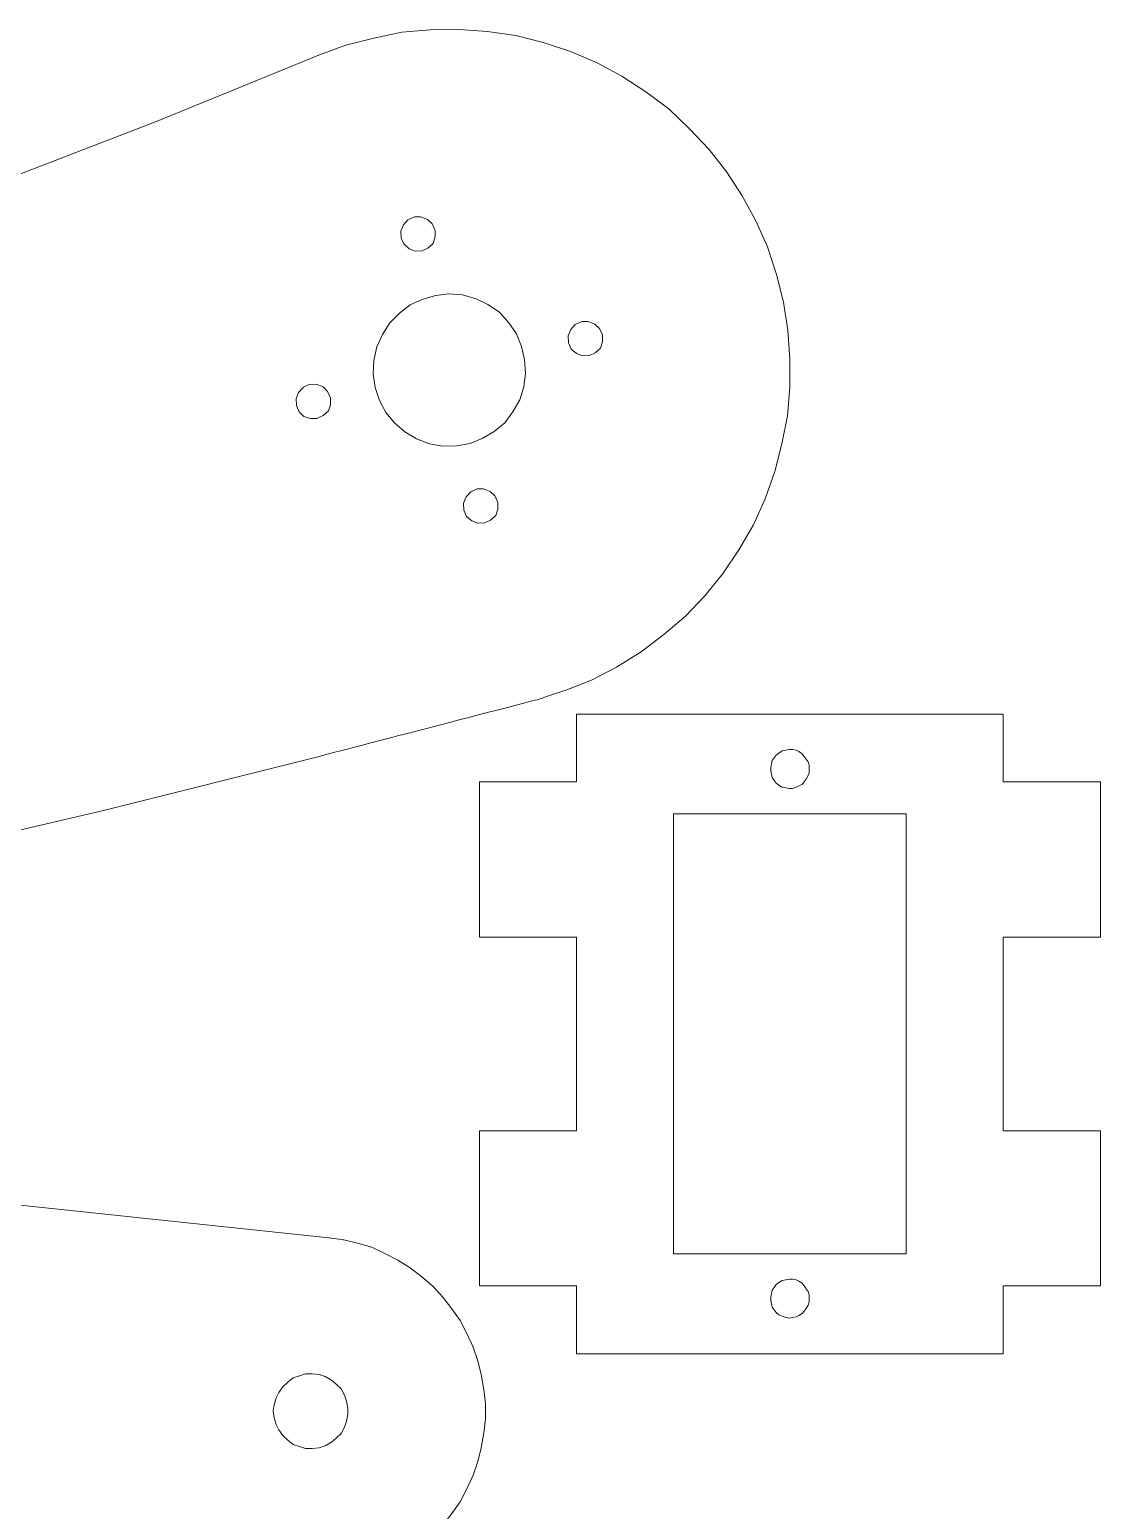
# Model space of a CAD drawing. Header units: millimetres. Extents: x -457 to 427, y -166 to 155.
# Drawn here: x -271.6 to -214.1, y 56.6 to 136.2 of the extents above; entities that cross this region are included whole.
import ezdxf

# ---------------------------------------------------------------- set-up
doc = ezdxf.new("R2010")
doc.units = ezdxf.units.MM
doc.header["$MEASUREMENT"] = 0
doc.layers.add('Livello 1', color=18, linetype='Continuous', true_color=0x000000)

msp = doc.modelspace()

# ---------------------------------------------------------------- linework, layer by layer
at = {"layer": 'Livello 1', "lineweight": 20}
for p, q in [((-219.298, 99.425), (-242.239, 99.425)), ((-242.239, 99.425), (-242.239, 95.785)), ((-219.298, 95.786), (-219.298, 99.425)), ((-242.239, 95.785), (-247.459, 95.786)), ((-247.459, 95.786), (-247.459, 87.44)), ((-214.078, 95.785), (-219.298, 95.786)), ((-214.078, 87.44), (-214.078, 95.785)), ((-237.019, 70.418), (-237.019, 94.057)), ((-237.019, 94.057), (-224.519, 94.057)), ((-224.519, 94.057), (-224.519, 70.418)), ((-247.459, 87.44), (-242.239, 87.44)), ((-242.239, 87.44), (-242.239, 77.036)), ((-219.298, 77.036), (-219.298, 87.44)), ((-219.298, 87.44), (-214.078, 87.44)), ((-242.239, 77.036), (-247.459, 77.036)), ((-247.459, 77.036), (-247.459, 68.69)), ((-214.078, 77.036), (-219.298, 77.036)), ((-214.078, 68.69), (-214.078, 77.036)), ((-255.554, 71.283), (-297.135, 75.657)), ((-224.519, 70.418), (-237.019, 70.418)), ((-247.459, 68.69), (-242.239, 68.69)), ((-242.239, 68.69), (-242.239, 65.051)), ((-219.299, 65.051), (-219.298, 68.69)), ((-219.298, 68.69), (-214.078, 68.69)), ((-242.239, 65.051), (-219.299, 65.051))]:
    msp.add_line(p, q, dxfattribs=at)
for points, knots in [([(-244.324, 100.201), (-244.29, 100.213), (-242.853, 100.691), (-242.853, 100.691), (-242.853, 100.691), (-241.435, 101.245), (-241.435, 101.245), (-241.435, 101.245), (-240.084, 101.935), (-240.084, 101.935), (-240.084, 101.935), (-238.767, 102.767), (-238.767, 102.767), (-238.767, 102.767), (-237.547, 103.69), (-237.547, 103.69), (-237.547, 103.69), (-236.379, 104.677), (-236.379, 104.677), (-236.379, 104.677), (-235.314, 105.79), (-235.314, 105.79), (-235.314, 105.79), (-234.347, 106.995), (-234.347, 106.995), (-234.347, 106.995), (-233.504, 108.246), (-233.504, 108.246), (-233.504, 108.246), (-232.722, 109.596), (-232.722, 109.596), (-232.722, 109.596), (-232.099, 110.985), (-232.099, 110.985), (-232.099, 110.985), (-231.573, 112.464), (-231.573, 112.464), (-231.573, 112.464), (-231.198, 113.947), (-231.198, 113.947), (-231.198, 113.947), (-230.903, 115.449), (-230.903, 115.449), (-230.903, 115.449), (-230.768, 116.989), (-230.768, 116.989), (-230.768, 116.989), (-230.777, 118.497), (-230.777, 118.497), (-230.777, 118.497), (-230.873, 120.059), (-230.873, 120.059), (-230.873, 120.059), (-231.104, 121.553), (-231.104, 121.553), (-231.104, 121.553), (-231.488, 123.049), (-231.488, 123.049), (-231.488, 123.049), (-231.978, 124.521), (-231.978, 124.521), (-231.978, 124.521), (-232.604, 125.923), (-232.604, 125.923), (-232.604, 125.923), (-233.329, 127.265), (-233.329, 127.265), (-233.329, 127.265), (-234.153, 128.546), (-234.153, 128.546), (-234.153, 128.546), (-235.111, 129.759), (-235.111, 129.759), (-235.111, 129.759), (-236.161, 130.875), (-236.161, 130.875), (-236.161, 130.875), (-237.274, 131.938), (-237.274, 131.938), (-237.274, 131.938), (-238.506, 132.861), (-238.506, 132.861), (-238.506, 132.861), (-239.792, 133.696), (-239.792, 133.696), (-239.792, 133.696), (-241.127, 134.407), (-241.127, 134.407), (-241.127, 134.407), (-242.552, 135.022), (-242.552, 135.022), (-242.552, 135.022), (-244.023, 135.512), (-244.023, 135.512), (-244.023, 135.512), (-245.505, 135.887), (-245.505, 135.887), (-245.505, 135.887), (-247.027, 136.101), (-247.027, 136.101), (-247.027, 136.101), (-248.559, 136.201), (-248.559, 136.201), (-248.559, 136.201), (-250.101, 136.184), (-250.101, 136.184), (-250.101, 136.184), (-251.62, 136.06), (-251.62, 136.06), (-251.62, 136.06), (-253.132, 135.748), (-253.132, 135.748), (-253.132, 135.748), (-254.628, 135.365), (-254.628, 135.365), (-254.628, 135.365), (-256.058, 134.846), (-256.058, 134.846)], [0, 0, 0, 0, 0.025342, 0.025342, 0.025342, 0.050991, 0.050991, 0.050991, 0.07664, 0.07664, 0.07664, 0.102289, 0.102289, 0.102289, 0.127938, 0.127938, 0.127938, 0.153587, 0.153587, 0.153587, 0.179236, 0.179236, 0.179236, 0.204885, 0.204885, 0.204885, 0.230533, 0.230533, 0.230533, 0.256182, 0.256182, 0.256182, 0.281831, 0.281831, 0.281831, 0.30748, 0.30748, 0.30748, 0.333129, 0.333129, 0.333129, 0.358778, 0.358778, 0.358778, 0.384427, 0.384427, 0.384427, 0.410076, 0.410076, 0.410076, 0.435725, 0.435725, 0.435725, 0.461373, 0.461373, 0.461373, 0.487022, 0.487022, 0.487022, 0.512671, 0.512671, 0.512671, 0.53832, 0.53832, 0.53832, 0.563969, 0.563969, 0.563969, 0.589618, 0.589618, 0.589618, 0.615267, 0.615267, 0.615267, 0.640916, 0.640916, 0.640916, 0.666565, 0.666565, 0.666565, 0.692213, 0.692213, 0.692213, 0.717862, 0.717862, 0.717862, 0.743511, 0.743511, 0.743511, 0.76916, 0.76916, 0.76916, 0.794809, 0.794809, 0.794809, 0.820458, 0.820458, 0.820458, 0.846107, 0.846107, 0.846107, 0.871756, 0.871756, 0.871756, 0.897404, 0.897404, 0.897404, 0.923053, 0.923053, 0.923053, 0.948702, 0.948702, 0.948702, 0.974351, 0.974351, 0.974351, 1, 1, 1, 1]), ([(-256.058, 134.846), (-256.058, 134.846), (-264.782, 131.285), (-264.782, 131.285), (-264.782, 131.285), (-273.583, 127.894), (-273.583, 127.894), (-273.583, 127.894), (-282.452, 124.639), (-282.452, 124.639), (-282.452, 124.639), (-291.347, 121.492), (-291.347, 121.492), (-291.347, 121.492), (-300.275, 118.488), (-300.275, 118.488), (-300.275, 118.488), (-309.272, 115.618), (-309.272, 115.618), (-309.272, 115.618), (-318.266, 112.9), (-318.266, 112.9), (-318.266, 112.9), (-327.364, 110.309), (-327.364, 110.309), (-327.364, 110.309), (-336.451, 107.834), (-336.451, 107.834), (-336.451, 107.834), (-345.581, 105.537), (-345.581, 105.537), (-345.581, 105.537), (-354.771, 103.34), (-354.771, 103.34), (-354.771, 103.34), (-363.966, 101.331), (-363.966, 101.331), (-363.966, 101.331), (-373.222, 99.42), (-373.222, 99.42), (-373.222, 99.42), (-382.474, 97.661), (-382.474, 97.661), (-382.474, 97.661), (-391.752, 96.01), (-391.752, 96.01), (-391.752, 96.01), (-401.071, 94.537), (-401.072, 94.537)], [1, 1, 1, 1, 1.0625, 1.0625, 1.0625, 1.125, 1.125, 1.125, 1.1875, 1.1875, 1.1875, 1.25, 1.25, 1.25, 1.3125, 1.3125, 1.3125, 1.375, 1.375, 1.375, 1.4375, 1.4375, 1.4375, 1.5, 1.5, 1.5, 1.5625, 1.5625, 1.5625, 1.625, 1.625, 1.625, 1.6875, 1.6875, 1.6875, 1.75, 1.75, 1.75, 1.8125, 1.8125, 1.8125, 1.875, 1.875, 1.875, 1.9375, 1.9375, 1.9375, 2, 2, 2, 2]), ([(-251.67, 124.992), (-251.67, 124.992), (-251.682, 125.367), (-251.682, 125.367), (-251.682, 125.367), (-251.533, 125.703), (-251.533, 125.703), (-251.533, 125.703), (-251.295, 125.985), (-251.295, 125.985), (-251.295, 125.985), (-250.953, 126.139), (-250.953, 126.139), (-250.953, 126.139), (-250.614, 126.142), (-250.614, 126.142), (-250.614, 126.142), (-250.243, 126.001), (-250.243, 126.001), (-250.243, 126.001), (-249.997, 125.756), (-249.997, 125.756), (-249.997, 125.756), (-249.843, 125.415), (-249.843, 125.415), (-249.843, 125.415), (-249.84, 125.076), (-249.84, 125.076), (-249.84, 125.076), (-249.944, 124.712), (-249.944, 124.712), (-249.944, 124.712), (-250.226, 124.459), (-250.226, 124.459), (-250.226, 124.459), (-250.532, 124.313), (-250.532, 124.313), (-250.532, 124.313), (-250.907, 124.302), (-250.907, 124.302), (-250.907, 124.302), (-251.236, 124.415), (-251.236, 124.415), (-251.236, 124.415), (-251.525, 124.688), (-251.525, 124.688), (-251.525, 124.688), (-251.67, 124.992), (-251.67, 124.992)], [0, 0, 0, 0, 0.0625, 0.0625, 0.0625, 0.125, 0.125, 0.125, 0.1875, 0.1875, 0.1875, 0.25, 0.25, 0.25, 0.3125, 0.3125, 0.3125, 0.375, 0.375, 0.375, 0.4375, 0.4375, 0.4375, 0.5, 0.5, 0.5, 0.5625, 0.5625, 0.5625, 0.625, 0.625, 0.625, 0.6875, 0.6875, 0.6875, 0.75, 0.75, 0.75, 0.8125, 0.8125, 0.8125, 0.875, 0.875, 0.875, 0.9375, 0.9375, 0.9375, 1, 1, 1, 1]), ([(-253.064, 116.973), (-253.064, 116.973), (-253.158, 117.706), (-253.158, 117.706), (-253.158, 117.706), (-253.136, 118.428), (-253.136, 118.428), (-253.136, 118.428), (-252.961, 119.148), (-252.961, 119.148), (-252.961, 119.148), (-252.664, 119.82), (-252.664, 119.82), (-252.664, 119.82), (-252.278, 120.437), (-252.278, 120.437), (-252.278, 120.437), (-251.76, 120.972), (-251.76, 120.972), (-251.76, 120.972), (-251.181, 121.407), (-251.181, 121.407), (-251.181, 121.407), (-250.499, 121.716), (-250.499, 121.716), (-250.499, 121.716), (-249.79, 121.917), (-249.79, 121.917), (-249.79, 121.917), (-249.093, 122.003), (-249.093, 122.003), (-249.093, 122.003), (-248.363, 121.945), (-248.363, 121.945), (-248.363, 121.945), (-247.636, 121.736), (-247.636, 121.736), (-247.636, 121.736), (-246.999, 121.43), (-246.999, 121.43), (-246.999, 121.43), (-246.374, 121.009), (-246.374, 121.009), (-246.374, 121.009), (-245.867, 120.447), (-245.867, 120.447), (-245.867, 120.447), (-245.467, 119.86), (-245.467, 119.86), (-245.467, 119.86), (-245.194, 119.168), (-245.194, 119.168), (-245.194, 119.168), (-245.029, 118.451), (-245.029, 118.451), (-245.029, 118.451), (-244.979, 117.746), (-244.979, 117.746), (-244.979, 117.746), (-245.073, 117.008), (-245.073, 117.008), (-245.073, 117.008), (-245.291, 116.316), (-245.291, 116.316), (-245.291, 116.316), (-245.668, 115.663), (-245.668, 115.663), (-245.668, 115.663), (-246.098, 115.073), (-246.098, 115.073), (-246.098, 115.073), (-246.668, 114.602), (-246.668, 114.602), (-246.668, 114.602), (-247.3, 114.23), (-247.3, 114.23), (-247.3, 114.23), (-247.955, 113.965), (-247.955, 113.965), (-247.955, 113.965), (-248.68, 113.835), (-248.68, 113.835), (-248.68, 113.835), (-249.43, 113.813), (-249.43, 113.813), (-249.43, 113.813), (-250.141, 113.951), (-250.141, 113.951), (-250.141, 113.951), (-250.841, 114.204), (-250.841, 114.204), (-250.841, 114.204), (-251.459, 114.59), (-251.459, 114.59), (-251.459, 114.59), (-252.02, 115.064), (-252.02, 115.064), (-252.02, 115.064), (-252.491, 115.634), (-252.491, 115.634), (-252.491, 115.634), (-252.828, 116.274), (-252.828, 116.274), (-252.828, 116.274), (-253.064, 116.973), (-253.064, 116.973)], [0, 0, 0, 0, 0.028571, 0.028571, 0.028571, 0.057143, 0.057143, 0.057143, 0.085714, 0.085714, 0.085714, 0.114286, 0.114286, 0.114286, 0.142857, 0.142857, 0.142857, 0.171429, 0.171429, 0.171429, 0.2, 0.2, 0.2, 0.228571, 0.228571, 0.228571, 0.257143, 0.257143, 0.257143, 0.285714, 0.285714, 0.285714, 0.314286, 0.314286, 0.314286, 0.342857, 0.342857, 0.342857, 0.371429, 0.371429, 0.371429, 0.4, 0.4, 0.4, 0.428571, 0.428571, 0.428571, 0.457143, 0.457143, 0.457143, 0.485714, 0.485714, 0.485714, 0.514286, 0.514286, 0.514286, 0.542857, 0.542857, 0.542857, 0.571429, 0.571429, 0.571429, 0.6, 0.6, 0.6, 0.628571, 0.628571, 0.628571, 0.657143, 0.657143, 0.657143, 0.685714, 0.685714, 0.685714, 0.714286, 0.714286, 0.714286, 0.742857, 0.742857, 0.742857, 0.771429, 0.771429, 0.771429, 0.8, 0.8, 0.8, 0.828571, 0.828571, 0.828571, 0.857143, 0.857143, 0.857143, 0.885714, 0.885714, 0.885714, 0.914286, 0.914286, 0.914286, 0.942857, 0.942857, 0.942857, 0.971429, 0.971429, 0.971429, 1, 1, 1, 1]), ([(-242.676, 119.372), (-242.676, 119.372), (-242.687, 119.747), (-242.687, 119.747), (-242.687, 119.747), (-242.538, 120.083), (-242.538, 120.083), (-242.538, 120.083), (-242.301, 120.364), (-242.301, 120.364), (-242.301, 120.364), (-241.959, 120.518), (-241.959, 120.518), (-241.959, 120.518), (-241.62, 120.521), (-241.62, 120.521), (-241.62, 120.521), (-241.248, 120.381), (-241.248, 120.381), (-241.248, 120.381), (-241.002, 120.135), (-241.002, 120.135), (-241.002, 120.135), (-240.848, 119.794), (-240.848, 119.794), (-240.848, 119.794), (-240.837, 119.419), (-240.837, 119.419), (-240.837, 119.419), (-240.951, 119.091), (-240.951, 119.091), (-240.951, 119.091), (-241.232, 118.837), (-241.232, 118.837), (-241.232, 118.837), (-241.538, 118.691), (-241.538, 118.691), (-241.538, 118.691), (-241.913, 118.68), (-241.913, 118.68), (-241.913, 118.68), (-242.241, 118.793), (-242.241, 118.793), (-242.241, 118.793), (-242.523, 119.03), (-242.523, 119.03), (-242.523, 119.03), (-242.676, 119.372), (-242.676, 119.372)], [0, 0, 0, 0, 0.0625, 0.0625, 0.0625, 0.125, 0.125, 0.125, 0.1875, 0.1875, 0.1875, 0.25, 0.25, 0.25, 0.3125, 0.3125, 0.3125, 0.375, 0.375, 0.375, 0.4375, 0.4375, 0.4375, 0.5, 0.5, 0.5, 0.5625, 0.5625, 0.5625, 0.625, 0.625, 0.625, 0.6875, 0.6875, 0.6875, 0.75, 0.75, 0.75, 0.8125, 0.8125, 0.8125, 0.875, 0.875, 0.875, 0.9375, 0.9375, 0.9375, 1, 1, 1, 1]), ([(-257.291, 115.998), (-257.291, 115.998), (-257.302, 116.373), (-257.302, 116.373), (-257.302, 116.373), (-257.188, 116.701), (-257.188, 116.701), (-257.188, 116.701), (-256.916, 116.99), (-256.916, 116.99), (-256.916, 116.99), (-256.61, 117.136), (-256.61, 117.136), (-256.61, 117.136), (-256.235, 117.147), (-256.235, 117.147), (-256.235, 117.147), (-255.862, 117.006), (-255.862, 117.006), (-255.862, 117.006), (-255.617, 116.761), (-255.617, 116.761), (-255.617, 116.761), (-255.463, 116.419), (-255.463, 116.419), (-255.463, 116.419), (-255.452, 116.044), (-255.452, 116.044), (-255.452, 116.044), (-255.564, 115.716), (-255.564, 115.716), (-255.564, 115.716), (-255.846, 115.463), (-255.846, 115.463), (-255.846, 115.463), (-256.188, 115.308), (-256.188, 115.308), (-256.188, 115.308), (-256.527, 115.305), (-256.527, 115.305), (-256.527, 115.305), (-256.891, 115.41), (-256.891, 115.41), (-256.891, 115.41), (-257.136, 115.655), (-257.136, 115.655), (-257.136, 115.655), (-257.291, 115.998), (-257.291, 115.998)], [0, 0, 0, 0, 0.0625, 0.0625, 0.0625, 0.125, 0.125, 0.125, 0.1875, 0.1875, 0.1875, 0.25, 0.25, 0.25, 0.3125, 0.3125, 0.3125, 0.375, 0.375, 0.375, 0.4375, 0.4375, 0.4375, 0.5, 0.5, 0.5, 0.5625, 0.5625, 0.5625, 0.625, 0.625, 0.625, 0.6875, 0.6875, 0.6875, 0.75, 0.75, 0.75, 0.8125, 0.8125, 0.8125, 0.875, 0.875, 0.875, 0.9375, 0.9375, 0.9375, 1, 1, 1, 1]), ([(-248.296, 110.377), (-248.296, 110.377), (-248.308, 110.751), (-248.308, 110.751), (-248.308, 110.751), (-248.159, 111.088), (-248.159, 111.088), (-248.159, 111.088), (-247.921, 111.369), (-247.921, 111.369), (-247.921, 111.369), (-247.58, 111.523), (-247.58, 111.523), (-247.58, 111.523), (-247.241, 111.526), (-247.241, 111.526), (-247.241, 111.526), (-246.869, 111.385), (-246.869, 111.385), (-246.869, 111.385), (-246.623, 111.14), (-246.623, 111.14), (-246.623, 111.14), (-246.469, 110.798), (-246.469, 110.798), (-246.469, 110.798), (-246.458, 110.424), (-246.458, 110.424), (-246.458, 110.424), (-246.572, 110.096), (-246.572, 110.096), (-246.572, 110.096), (-246.852, 109.842), (-246.852, 109.842), (-246.852, 109.842), (-247.159, 109.697), (-247.159, 109.697), (-247.159, 109.697), (-247.534, 109.686), (-247.534, 109.686), (-247.534, 109.686), (-247.862, 109.798), (-247.862, 109.798), (-247.862, 109.798), (-248.144, 110.036), (-248.144, 110.036), (-248.144, 110.036), (-248.296, 110.377), (-248.296, 110.377)], [0, 0, 0, 0, 0.0625, 0.0625, 0.0625, 0.125, 0.125, 0.125, 0.1875, 0.1875, 0.1875, 0.25, 0.25, 0.25, 0.3125, 0.3125, 0.3125, 0.375, 0.375, 0.375, 0.4375, 0.4375, 0.4375, 0.5, 0.5, 0.5, 0.5625, 0.5625, 0.5625, 0.625, 0.625, 0.625, 0.6875, 0.6875, 0.6875, 0.75, 0.75, 0.75, 0.8125, 0.8125, 0.8125, 0.875, 0.875, 0.875, 0.9375, 0.9375, 0.9375, 1, 1, 1, 1]), ([(-398.166, 71.815), (-398.085, 71.824), (-386.202, 73.106), (-386.202, 73.106), (-386.202, 73.106), (-374.242, 74.584), (-374.242, 74.584), (-374.242, 74.584), (-362.316, 76.205), (-362.316, 76.205), (-362.316, 76.205), (-350.379, 77.943), (-350.379, 77.943), (-350.379, 77.943), (-338.483, 79.859), (-338.483, 79.859), (-338.483, 79.859), (-326.613, 81.883), (-326.613, 81.883), (-326.613, 81.883), (-314.783, 84.086), (-314.783, 84.086), (-314.783, 84.086), (-302.942, 86.404), (-302.942, 86.404), (-302.942, 86.404), (-291.179, 88.894), (-291.179, 88.894), (-291.179, 88.894), (-279.405, 91.499), (-279.405, 91.499), (-279.405, 91.499), (-267.663, 94.247), (-267.663, 94.247), (-267.663, 94.247), (-255.998, 97.167), (-255.998, 97.167), (-255.998, 97.167), (-244.323, 100.201), (-244.324, 100.201)], [3, 3, 3, 3, 3.076682, 3.076682, 3.076682, 3.153625, 3.153625, 3.153625, 3.230568, 3.230568, 3.230568, 3.307512, 3.307512, 3.307512, 3.384455, 3.384455, 3.384455, 3.461398, 3.461398, 3.461398, 3.538341, 3.538341, 3.538341, 3.615284, 3.615284, 3.615284, 3.692227, 3.692227, 3.692227, 3.769171, 3.769171, 3.769171, 3.846114, 3.846114, 3.846114, 3.923057, 3.923057, 3.923057, 4, 4, 4, 4]), ([(-229.739, 96.484), (-229.739, 96.484), (-229.739, 96.263), (-229.739, 96.263), (-229.739, 96.263), (-229.777, 96.116), (-229.777, 96.116), (-229.777, 96.116), (-229.887, 95.932), (-229.887, 95.932), (-229.887, 95.932), (-229.998, 95.785), (-229.998, 95.785), (-229.998, 95.785), (-230.108, 95.638), (-230.108, 95.638), (-230.108, 95.638), (-230.292, 95.565), (-230.292, 95.565), (-230.292, 95.565), (-230.439, 95.491), (-230.439, 95.491), (-230.439, 95.491), (-230.623, 95.418), (-230.623, 95.418), (-230.623, 95.418), (-230.806, 95.418), (-230.806, 95.418), (-230.806, 95.418), (-230.99, 95.454), (-230.99, 95.454), (-230.99, 95.454), (-231.174, 95.491), (-231.174, 95.491), (-231.174, 95.491), (-231.358, 95.602), (-231.358, 95.602), (-231.358, 95.602), (-231.504, 95.712), (-231.504, 95.712), (-231.504, 95.712), (-231.615, 95.859), (-231.615, 95.859), (-231.615, 95.859), (-231.725, 96.006), (-231.725, 96.006), (-231.725, 96.006), (-231.762, 96.19), (-231.762, 96.19), (-231.762, 96.19), (-231.8, 96.374), (-231.8, 96.374), (-231.8, 96.374), (-231.8, 96.557), (-231.8, 96.557), (-231.8, 96.557), (-231.762, 96.741), (-231.762, 96.741), (-231.762, 96.741), (-231.725, 96.925), (-231.725, 96.925), (-231.725, 96.925), (-231.615, 97.072), (-231.615, 97.072), (-231.615, 97.072), (-231.504, 97.219), (-231.504, 97.219), (-231.504, 97.219), (-231.358, 97.329), (-231.358, 97.329), (-231.358, 97.329), (-231.174, 97.44), (-231.174, 97.44), (-231.174, 97.44), (-230.99, 97.477), (-230.99, 97.477), (-230.99, 97.477), (-230.806, 97.513), (-230.806, 97.513), (-230.806, 97.513), (-230.622, 97.513), (-230.622, 97.513), (-230.622, 97.513), (-230.439, 97.476), (-230.439, 97.476), (-230.439, 97.476), (-230.292, 97.403), (-230.292, 97.403), (-230.292, 97.403), (-230.108, 97.292), (-230.108, 97.292), (-230.108, 97.292), (-229.997, 97.145), (-229.997, 97.145), (-229.997, 97.145), (-229.887, 96.998), (-229.887, 96.998), (-229.887, 96.998), (-229.777, 96.851), (-229.777, 96.851), (-229.777, 96.851), (-229.739, 96.668), (-229.739, 96.668), (-229.739, 96.668), (-229.739, 96.484), (-229.739, 96.484)], [0, 0, 0, 0, 0.028571, 0.028571, 0.028571, 0.057143, 0.057143, 0.057143, 0.085714, 0.085714, 0.085714, 0.114286, 0.114286, 0.114286, 0.142857, 0.142857, 0.142857, 0.171429, 0.171429, 0.171429, 0.2, 0.2, 0.2, 0.228571, 0.228571, 0.228571, 0.257143, 0.257143, 0.257143, 0.285714, 0.285714, 0.285714, 0.314286, 0.314286, 0.314286, 0.342857, 0.342857, 0.342857, 0.371429, 0.371429, 0.371429, 0.4, 0.4, 0.4, 0.428571, 0.428571, 0.428571, 0.457143, 0.457143, 0.457143, 0.485714, 0.485714, 0.485714, 0.514286, 0.514286, 0.514286, 0.542857, 0.542857, 0.542857, 0.571429, 0.571429, 0.571429, 0.6, 0.6, 0.6, 0.628571, 0.628571, 0.628571, 0.657143, 0.657143, 0.657143, 0.685714, 0.685714, 0.685714, 0.714286, 0.714286, 0.714286, 0.742857, 0.742857, 0.742857, 0.771429, 0.771429, 0.771429, 0.8, 0.8, 0.8, 0.828571, 0.828571, 0.828571, 0.857143, 0.857143, 0.857143, 0.885714, 0.885714, 0.885714, 0.914286, 0.914286, 0.914286, 0.942857, 0.942857, 0.942857, 0.971429, 0.971429, 0.971429, 1, 1, 1, 1]), ([(-255.554, 52.643), (-255.544, 52.645), (-254.747, 52.754), (-254.747, 52.754), (-254.747, 52.754), (-254.011, 52.937), (-254.011, 52.937), (-254.011, 52.937), (-253.238, 53.159), (-253.238, 53.159), (-253.238, 53.159), (-252.541, 53.489), (-252.541, 53.489), (-252.541, 53.489), (-251.842, 53.856), (-251.842, 53.856), (-251.842, 53.856), (-251.181, 54.262), (-251.181, 54.262), (-251.181, 54.262), (-250.555, 54.74), (-250.555, 54.74), (-250.555, 54.74), (-249.967, 55.254), (-249.967, 55.254), (-249.967, 55.254), (-249.416, 55.843), (-249.416, 55.843), (-249.416, 55.843), (-248.937, 56.468), (-248.937, 56.468), (-248.937, 56.468), (-248.496, 57.092), (-248.496, 57.092), (-248.496, 57.092), (-248.129, 57.791), (-248.129, 57.791), (-248.129, 57.791), (-247.798, 58.526), (-247.798, 58.526), (-247.798, 58.526), (-247.541, 59.262), (-247.541, 59.262), (-247.541, 59.262), (-247.357, 59.997), (-247.357, 59.997), (-247.357, 59.997), (-247.211, 60.806), (-247.211, 60.806), (-247.211, 60.806), (-247.137, 61.578), (-247.137, 61.578), (-247.137, 61.578), (-247.137, 62.35), (-247.137, 62.35), (-247.137, 62.35), (-247.211, 63.122), (-247.211, 63.122), (-247.211, 63.122), (-247.357, 63.931), (-247.357, 63.931), (-247.357, 63.931), (-247.541, 64.666), (-247.541, 64.666), (-247.541, 64.666), (-247.798, 65.402), (-247.798, 65.402), (-247.798, 65.402), (-248.129, 66.137), (-248.129, 66.137), (-248.129, 66.137), (-248.496, 66.835), (-248.496, 66.835), (-248.496, 66.835), (-248.937, 67.46), (-248.937, 67.46), (-248.937, 67.46), (-249.416, 68.085), (-249.416, 68.085), (-249.416, 68.085), (-249.967, 68.673), (-249.967, 68.673), (-249.967, 68.673), (-250.555, 69.188), (-250.555, 69.188), (-250.555, 69.188), (-251.181, 69.666), (-251.181, 69.666), (-251.181, 69.666), (-251.842, 70.071), (-251.842, 70.071), (-251.842, 70.071), (-252.541, 70.438), (-252.541, 70.438), (-252.541, 70.438), (-253.238, 70.769), (-253.238, 70.769), (-253.238, 70.769), (-254.011, 70.99), (-254.011, 70.99), (-254.011, 70.99), (-254.747, 71.174), (-254.747, 71.174), (-254.747, 71.174), (-255.554, 71.284), (-255.554, 71.283)], [42.810355, 42.810355, 42.810355, 42.810355, 42.83874, 42.83874, 42.83874, 42.867317, 42.867317, 42.867317, 42.895894, 42.895894, 42.895894, 42.924471, 42.924471, 42.924471, 42.953048, 42.953048, 42.953048, 42.981625, 42.981625, 42.981625, 43.010202, 43.010202, 43.010202, 43.038779, 43.038779, 43.038779, 43.067356, 43.067356, 43.067356, 43.095932, 43.095932, 43.095932, 43.124509, 43.124509, 43.124509, 43.153086, 43.153086, 43.153086, 43.181663, 43.181663, 43.181663, 43.21024, 43.21024, 43.21024, 43.238817, 43.238817, 43.238817, 43.267394, 43.267394, 43.267394, 43.295971, 43.295971, 43.295971, 43.324548, 43.324548, 43.324548, 43.353125, 43.353125, 43.353125, 43.381701, 43.381701, 43.381701, 43.410278, 43.410278, 43.410278, 43.438855, 43.438855, 43.438855, 43.467432, 43.467432, 43.467432, 43.496009, 43.496009, 43.496009, 43.524586, 43.524586, 43.524586, 43.553163, 43.553163, 43.553163, 43.58174, 43.58174, 43.58174, 43.610317, 43.610317, 43.610317, 43.638894, 43.638894, 43.638894, 43.667471, 43.667471, 43.667471, 43.696047, 43.696047, 43.696047, 43.724624, 43.724624, 43.724624, 43.753201, 43.753201, 43.753201, 43.781778, 43.781778, 43.781778, 43.810355, 43.810355, 43.810355, 43.810355]), ([(-229.739, 68.029), (-229.739, 68.029), (-229.739, 67.845), (-229.739, 67.845), (-229.739, 67.845), (-229.777, 67.661), (-229.777, 67.661), (-229.777, 67.661), (-229.887, 67.477), (-229.887, 67.477), (-229.887, 67.477), (-229.998, 67.33), (-229.998, 67.33), (-229.998, 67.33), (-230.108, 67.22), (-230.108, 67.22), (-230.108, 67.22), (-230.292, 67.11), (-230.292, 67.11), (-230.292, 67.11), (-230.439, 67.036), (-230.439, 67.036), (-230.439, 67.036), (-230.623, 66.999), (-230.623, 66.999), (-230.623, 66.999), (-230.806, 66.962), (-230.806, 66.962), (-230.806, 66.962), (-230.99, 66.999), (-230.99, 66.999), (-230.99, 66.999), (-231.174, 67.073), (-231.174, 67.073), (-231.174, 67.073), (-231.358, 67.146), (-231.358, 67.146), (-231.358, 67.146), (-231.504, 67.257), (-231.504, 67.257), (-231.504, 67.257), (-231.615, 67.403), (-231.615, 67.403), (-231.615, 67.403), (-231.726, 67.55), (-231.726, 67.55), (-231.726, 67.55), (-231.762, 67.734), (-231.762, 67.734), (-231.762, 67.734), (-231.8, 67.918), (-231.8, 67.918), (-231.8, 67.918), (-231.8, 68.102), (-231.8, 68.102), (-231.8, 68.102), (-231.762, 68.285), (-231.762, 68.285), (-231.762, 68.285), (-231.726, 68.469), (-231.726, 68.469), (-231.726, 68.469), (-231.615, 68.616), (-231.615, 68.616), (-231.615, 68.616), (-231.504, 68.763), (-231.504, 68.763), (-231.504, 68.763), (-231.358, 68.873), (-231.358, 68.873), (-231.358, 68.873), (-231.174, 68.984), (-231.174, 68.984), (-231.174, 68.984), (-230.99, 69.021), (-230.99, 69.021), (-230.99, 69.021), (-230.806, 69.057), (-230.806, 69.057), (-230.806, 69.057), (-230.622, 69.057), (-230.622, 69.057), (-230.622, 69.057), (-230.439, 69.021), (-230.439, 69.021), (-230.439, 69.021), (-230.292, 68.947), (-230.292, 68.947), (-230.292, 68.947), (-230.108, 68.837), (-230.108, 68.837), (-230.108, 68.837), (-229.997, 68.69), (-229.997, 68.69), (-229.997, 68.69), (-229.887, 68.543), (-229.887, 68.543), (-229.887, 68.543), (-229.777, 68.396), (-229.777, 68.396), (-229.777, 68.396), (-229.739, 68.213), (-229.739, 68.213), (-229.739, 68.213), (-229.739, 68.029), (-229.739, 68.029)], [0, 0, 0, 0, 0.028571, 0.028571, 0.028571, 0.057143, 0.057143, 0.057143, 0.085714, 0.085714, 0.085714, 0.114286, 0.114286, 0.114286, 0.142857, 0.142857, 0.142857, 0.171429, 0.171429, 0.171429, 0.2, 0.2, 0.2, 0.228571, 0.228571, 0.228571, 0.257143, 0.257143, 0.257143, 0.285714, 0.285714, 0.285714, 0.314286, 0.314286, 0.314286, 0.342857, 0.342857, 0.342857, 0.371429, 0.371429, 0.371429, 0.4, 0.4, 0.4, 0.428571, 0.428571, 0.428571, 0.457143, 0.457143, 0.457143, 0.485714, 0.485714, 0.485714, 0.514286, 0.514286, 0.514286, 0.542857, 0.542857, 0.542857, 0.571429, 0.571429, 0.571429, 0.6, 0.6, 0.6, 0.628571, 0.628571, 0.628571, 0.657143, 0.657143, 0.657143, 0.685714, 0.685714, 0.685714, 0.714286, 0.714286, 0.714286, 0.742857, 0.742857, 0.742857, 0.771429, 0.771429, 0.771429, 0.8, 0.8, 0.8, 0.828571, 0.828571, 0.828571, 0.857143, 0.857143, 0.857143, 0.885714, 0.885714, 0.885714, 0.914286, 0.914286, 0.914286, 0.942857, 0.942857, 0.942857, 0.971429, 0.971429, 0.971429, 1, 1, 1, 1]), ([(-258.533, 61.981), (-258.533, 61.981), (-258.495, 62.312), (-258.495, 62.312), (-258.495, 62.312), (-258.384, 62.68), (-258.384, 62.68), (-258.384, 62.68), (-258.238, 62.974), (-258.238, 62.974), (-258.238, 62.974), (-258.017, 63.268), (-258.017, 63.268), (-258.017, 63.268), (-257.76, 63.525), (-257.76, 63.525), (-257.76, 63.525), (-257.465, 63.746), (-257.465, 63.746), (-257.465, 63.746), (-257.135, 63.856), (-257.135, 63.856), (-257.135, 63.856), (-256.804, 63.967), (-256.804, 63.967), (-256.804, 63.967), (-256.437, 63.967), (-256.437, 63.967), (-256.437, 63.967), (-256.069, 63.93), (-256.069, 63.93), (-256.069, 63.93), (-255.738, 63.819), (-255.738, 63.819), (-255.738, 63.819), (-255.409, 63.636), (-255.409, 63.636), (-255.409, 63.636), (-255.151, 63.415), (-255.151, 63.415), (-255.151, 63.415), (-254.894, 63.157), (-254.894, 63.157), (-254.894, 63.157), (-254.71, 62.827), (-254.71, 62.827), (-254.71, 62.827), (-254.6, 62.496), (-254.6, 62.496), (-254.6, 62.496), (-254.526, 62.128), (-254.526, 62.128), (-254.526, 62.128), (-254.526, 61.798), (-254.526, 61.798), (-254.526, 61.798), (-254.6, 61.43), (-254.6, 61.43), (-254.6, 61.43), (-254.71, 61.099), (-254.71, 61.099), (-254.71, 61.099), (-254.894, 60.768), (-254.894, 60.768), (-254.894, 60.768), (-255.151, 60.511), (-255.151, 60.511), (-255.151, 60.511), (-255.409, 60.291), (-255.409, 60.291), (-255.409, 60.291), (-255.738, 60.107), (-255.738, 60.107), (-255.738, 60.107), (-256.069, 59.996), (-256.069, 59.996), (-256.069, 59.996), (-256.437, 59.96), (-256.437, 59.96), (-256.437, 59.96), (-256.804, 59.96), (-256.804, 59.96), (-256.804, 59.96), (-257.135, 60.07), (-257.135, 60.07), (-257.135, 60.07), (-257.465, 60.18), (-257.465, 60.18), (-257.465, 60.18), (-257.76, 60.401), (-257.76, 60.401), (-257.76, 60.401), (-258.017, 60.658), (-258.017, 60.658), (-258.017, 60.658), (-258.238, 60.953), (-258.238, 60.953), (-258.238, 60.953), (-258.384, 61.247), (-258.384, 61.247), (-258.384, 61.247), (-258.495, 61.615), (-258.495, 61.615), (-258.495, 61.615), (-258.533, 61.981), (-258.533, 61.981)], [0, 0, 0, 0, 0.028571, 0.028571, 0.028571, 0.057143, 0.057143, 0.057143, 0.085714, 0.085714, 0.085714, 0.114286, 0.114286, 0.114286, 0.142857, 0.142857, 0.142857, 0.171429, 0.171429, 0.171429, 0.2, 0.2, 0.2, 0.228571, 0.228571, 0.228571, 0.257143, 0.257143, 0.257143, 0.285714, 0.285714, 0.285714, 0.314286, 0.314286, 0.314286, 0.342857, 0.342857, 0.342857, 0.371429, 0.371429, 0.371429, 0.4, 0.4, 0.4, 0.428571, 0.428571, 0.428571, 0.457143, 0.457143, 0.457143, 0.485714, 0.485714, 0.485714, 0.514286, 0.514286, 0.514286, 0.542857, 0.542857, 0.542857, 0.571429, 0.571429, 0.571429, 0.6, 0.6, 0.6, 0.628571, 0.628571, 0.628571, 0.657143, 0.657143, 0.657143, 0.685714, 0.685714, 0.685714, 0.714286, 0.714286, 0.714286, 0.742857, 0.742857, 0.742857, 0.771429, 0.771429, 0.771429, 0.8, 0.8, 0.8, 0.828571, 0.828571, 0.828571, 0.857143, 0.857143, 0.857143, 0.885714, 0.885714, 0.885714, 0.914286, 0.914286, 0.914286, 0.942857, 0.942857, 0.942857, 0.971429, 0.971429, 0.971429, 1, 1, 1, 1])]:
    msp.add_open_spline(points, degree=3, knots=knots, dxfattribs=at)

doc.saveas('drawing.dxf')
